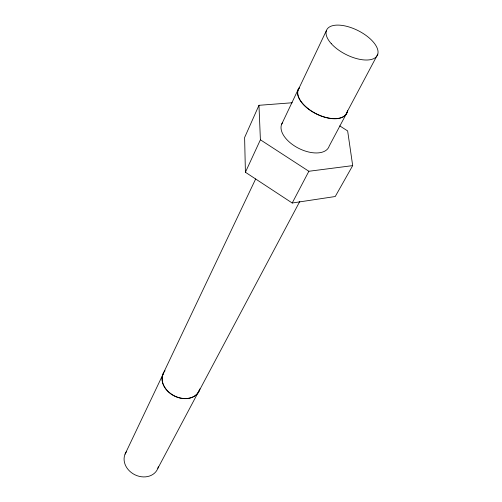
<?xml version="1.0" encoding="UTF-8"?>
<svg xmlns="http://www.w3.org/2000/svg" width="502" height="502" viewBox="0 0 502 502"><rect width="100%" height="100%" fill="white"/><g stroke="black" fill="none" stroke-linecap="round" stroke-linejoin="round"><path stroke-width="0.75" d="M292.246 102.759L258.969 105.307L244.612 137.529L245.409 172.255L292.22 203.009L335.242 196.52L352.686 165.622L347.648 130.928L339.766 125.895M245.409 172.255L260.4 139.794L258.969 105.307M162.93 374.128L255.662 178.957M281.597 124.383L298.062 89.72M125.054 454.153L163.068 374.191A19.854 15.154 26.7 0 0 170.755 393.681A19.854 15.154 26.7 0 0 193.722 396.517M298.251 89.808L326.469 30.44M292.22 203.009L308.862 171.27L352.686 165.622M157.873 468.284L199.419 390.048A19.854 15.154 26.7 0 1 194.33 396.16M377.811 54.122L347.026 112.09A26.87 14.043 26.7 0 1 316.065 113.684A26.87 14.043 26.7 0 1 299.343 87.888M199.558 390.11L299.801 201.415M347.208 112.178L329.23 146.026A26.211 14.47 26.7 0 1 298.652 148.316A26.211 14.47 26.7 0 1 282.714 122.4M260.4 139.794L308.862 171.27M158.337 466.797A17.884 14.859 26.7 0 1 135.019 474.836A17.884 14.859 26.7 0 1 126.604 451.461M199.947 388.83A20.005 15.273 26.7 0 1 174.018 395.833A20.005 15.273 26.7 0 1 165.058 370.758M347.503 110.691A27.07 14.15 26.7 0 1 317.283 114.406A27.07 14.15 26.7 0 1 299.167 87.794M331.257 43.636A28.332 13.385 26.7 0 0 375.985 57.121A28.332 13.385 26.7 0 0 348.896 26.926A28.332 13.385 26.7 0 0 331.257 43.636"/></g></svg>
